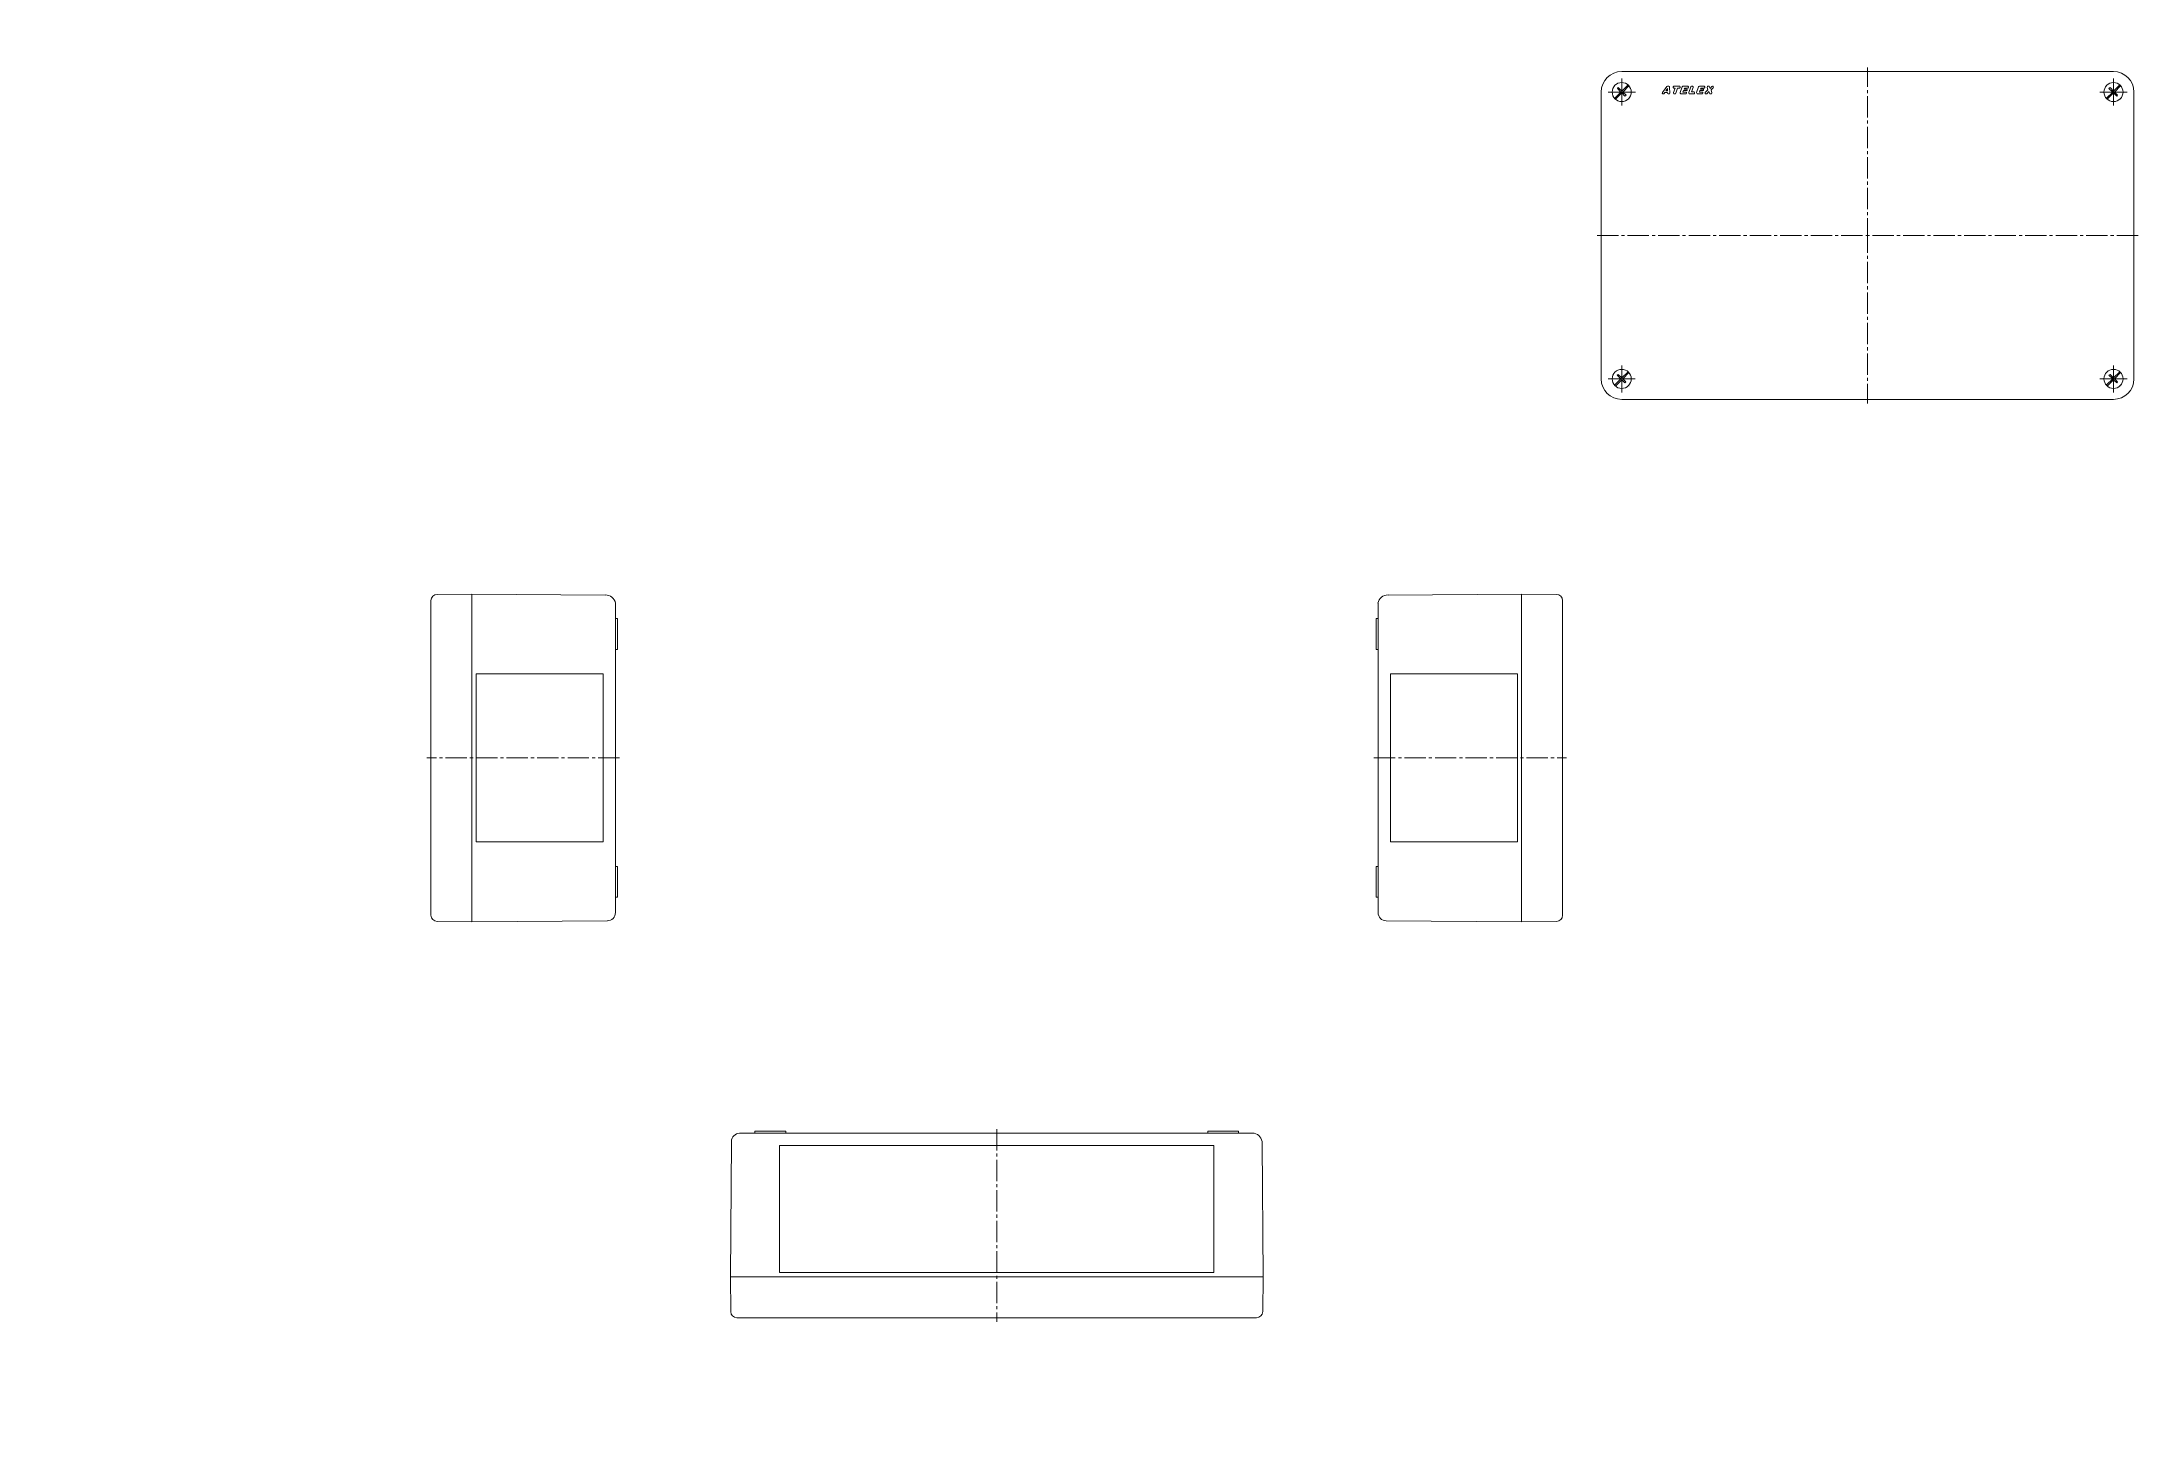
# Model space of a CAD drawing. Header units: millimetres. Extents: x -466 to 557, y -330 to 349.
import ezdxf

# ---------------------------------------------------------------- set-up
doc = ezdxf.new("R2010")
doc.units = ezdxf.units.MM
for name, pattern in [('K5LT_AUXILIARY', [0]), ('K5LT_AXLED', [14.897408, 10.397408, -1.5, 1.5, -1.5]), ('K5LT_THIN', [0])]:
    doc.linetypes.add(name, pattern=pattern)

# ---------------------------------------------------------------- blocks, each defined once
blk = doc.blocks.new('U1')
at = {"color": 7, "linetype": 'K5LT_THIN', "lineweight": 18}
for p, q in [((186.1, 75.5), (186.1, 57)), ((256.1, 80), (191, 79.5)), ((256.1, 80), (273.1, 79.8)), ((256.1, 80), (256.1, -80)), ((276.1, 76.8), (276.1, 0)), ((185.1, 68), (185.1, 53)), ((186.1, 68), (185.1, 68)), ((185.1, 53), (186.1, 53)), ((186.1, -53), (186.1, 57)), ((276.1, -76.8), (276.1, 0)), ((185.1, -68), (185.1, -53)), ((185.1, -53), (186.1, -53)), ((186.1, -53), (186.1, -68)), ((186.1, -68), (185.1, -68)), ((186.1, -75.5), (186.1, -68)), ((256.1, -80), (190, -79.5)), ((256.1, -80), (273.1, -79.8))]:
    blk.add_line(p, q, dxfattribs=at)
at = {"color": 232, "linetype": 'K5LT_AUXILIARY', "lineweight": 18, "true_color": 0xc52b79}
for p, q in [((192.1, 41), (192.1, -41)), ((192.1, 41), (254.1, 41)), ((254.1, 41), (254.1, -41)), ((254.1, -41), (192.1, -41))]:
    blk.add_line(p, q, dxfattribs=at)
at = {"color": 30, "linetype": 'K5LT_AXLED', "lineweight": 18, "true_color": 0xff8000}
blk.add_line((184.1, 0), (278.1, 0), dxfattribs=at)
at = {"color": 7, "linetype": 'K5LT_THIN', "lineweight": 18}
for centre, radius, start, end in [((190.9, 74.6), 4.96, 88.8098, 168.8284), ((273.1, 76.8), 3, 0, 89.2838), ((190.1, -75.5), 4, 180, 269.5593), ((273.1, -76.8), 3, 270.7162, 0)]:
    blk.add_arc(centre, radius, start, end, dxfattribs=at)
blk = doc.blocks.new('U4')
at = {"color": 30, "linetype": 'K5LT_AXLED', "lineweight": 18, "true_color": 0xff8000}
for q in [(305, 331.6), (298.4, 325), (305, 318.4), (311.7, 325)]:
    blk.add_line((305, 325), q, dxfattribs=at)
blk = doc.blocks.new('U3')
at = {"color": 7, "linetype": 'K5LT_THIN', "lineweight": 18}
for p, q in [((308.1, 328.5), (305, 325.5)), ((308.5, 328.1), (305.5, 325)), ((304.6, 325), (301.5, 321.9)), ((305, 324.6), (301.9, 321.5)), ((302.9, 326.8), (303.3, 327.2)), ((302.9, 326.8), (304.6, 325)), ((303.3, 327.2), (305, 325.5)), ((305, 324.6), (306.6, 323)), ((305.5, 325), (307.1, 323.5)), ((306.6, 323), (307.1, 323.5)), ((308.6, 321.5), (308.6, 321.5)), ((309, 321.9), (309, 321.9))]:
    blk.add_line(p, q, dxfattribs=at)
blk.add_circle((305, 325), 4.65, dxfattribs=at)
blk.add_blockref('U4', (0, 0))
blk = doc.blocks.new('U6')
at = {"color": 30, "linetype": 'K5LT_AXLED', "lineweight": 18, "true_color": 0xff8000}
for q in [(298.4, 185), (305, 191.6), (305, 178.4), (311.6, 185)]:
    blk.add_line((305, 185), q, dxfattribs=at)
blk = doc.blocks.new('U5')
at = {"color": 7, "linetype": 'K5LT_THIN', "lineweight": 18}
for p, q in [((304.6, 185), (301.5, 181.9)), ((305, 184.6), (301.9, 181.5)), ((302.8, 186.8), (303.3, 187.2)), ((302.8, 186.8), (304.6, 185)), ((303.3, 187.2), (305, 185.5)), ((308.1, 188.5), (305, 185.5)), ((305, 184.6), (306.6, 183)), ((308.5, 188.1), (305.5, 185)), ((305.5, 185), (307, 183.5)), ((306.6, 183), (307, 183.5)), ((308.6, 181.5), (308.6, 181.5)), ((309, 181.9), (309, 181.9))]:
    blk.add_line(p, q, dxfattribs=at)
blk.add_circle((305, 185), 4.65, dxfattribs=at)
blk.add_blockref('U6', (0, 0))
blk = doc.blocks.new('U8')
at = {"color": 30, "linetype": 'K5LT_AXLED', "lineweight": 18, "true_color": 0xff8000}
for q in [(538.4, 185), (545, 191.6), (545, 178.4), (551.6, 185)]:
    blk.add_line((545, 185), q, dxfattribs=at)
blk = doc.blocks.new('U7')
at = {"color": 7, "linetype": 'K5LT_THIN', "lineweight": 18}
for p, q in [((544.6, 185), (541.5, 181.9)), ((545, 184.6), (541.9, 181.5)), ((542.8, 186.8), (543.3, 187.2)), ((542.8, 186.8), (544.6, 185)), ((543.3, 187.2), (545, 185.5)), ((548.1, 188.5), (545, 185.5)), ((545, 184.6), (546.6, 183)), ((548.5, 188.1), (545.5, 185)), ((545.5, 185), (547, 183.5)), ((546.6, 183), (547, 183.5)), ((548.6, 181.5), (548.6, 181.5)), ((549, 181.9), (549, 181.9))]:
    blk.add_line(p, q, dxfattribs=at)
blk.add_circle((545, 185), 4.65, dxfattribs=at)
blk.add_blockref('U8', (0, 0))
blk = doc.blocks.new('U10')
at = {"color": 30, "linetype": 'K5LT_AXLED', "lineweight": 18, "true_color": 0xff8000}
for q in [(545, 331.6), (538.4, 325), (545, 318.4), (551.6, 325)]:
    blk.add_line((545, 325), q, dxfattribs=at)
blk = doc.blocks.new('U9')
at = {"color": 7, "linetype": 'K5LT_THIN', "lineweight": 18}
for p, q in [((548.1, 328.5), (545, 325.5)), ((548.5, 328.1), (545.5, 325)), ((544.6, 325), (541.5, 321.9)), ((545, 324.6), (541.9, 321.5)), ((542.8, 326.8), (543.3, 327.2)), ((542.8, 326.8), (544.6, 325)), ((543.3, 327.2), (545, 325.5)), ((545, 324.6), (546.6, 323)), ((545.5, 325), (547, 323.5)), ((546.6, 323), (547, 323.5)), ((548.6, 321.5), (548.6, 321.5)), ((549, 321.9), (549, 321.9))]:
    blk.add_line(p, q, dxfattribs=at)
blk.add_circle((545, 325), 4.65, dxfattribs=at)
blk.add_blockref('U10', (0, 0))
blk = doc.blocks.new('U11')
at = {"color": 7, "linetype": 'K5LT_THIN', "lineweight": 18}
for p, q in [((324.9, 324.8), (327, 327.7)), ((327.3, 327.8), (327, 327.7)), ((327, 327.7), (327, 327.7)), ((327.3, 327.8), (328, 327.8)), ((328.3, 327.7), (328, 327.8)), ((328.4, 327.4), (328.3, 327.7)), ((328.4, 327.4), (328.5, 324.5)), ((330.2, 327.7), (330.1, 327.6)), ((330.1, 327.5), (330.1, 327.6)), ((330.1, 327.5), (330.1, 327.2)), ((330.5, 327.8), (330.2, 327.7)), ((330.5, 327.8), (333.2, 327.8)), ((333.3, 327.8), (333.2, 327.8)), ((333.6, 327.6), (333.3, 327.8)), ((333.5, 324.7), (334.5, 327.6)), ((333.6, 327.3), (333.6, 327.6)), ((334.6, 327.7), (334.5, 327.6)), ((334.9, 327.8), (334.6, 327.7)), ((334.9, 327.8), (337.2, 327.8)), ((337.3, 327.8), (337.2, 327.8)), ((337.6, 327.6), (337.3, 327.8)), ((337.6, 327.3), (337.6, 327.6)), ((337.7, 324.7), (338.7, 327.6)), ((338.8, 327.7), (338.7, 327.6)), ((339.1, 327.8), (338.8, 327.7)), ((339.1, 327.8), (339.4, 327.8)), ((339.6, 327.8), (339.4, 327.8)), ((339.8, 327.6), (339.6, 327.8)), ((339.8, 327.3), (339.8, 327.6)), ((341.5, 324.7), (342.5, 327.6)), ((342.6, 327.7), (342.5, 327.6)), ((342.9, 327.8), (342.6, 327.7)), ((342.9, 327.8), (345.2, 327.8)), ((345.3, 327.8), (345.2, 327.8)), ((345.6, 327.6), (345.3, 327.8)), ((345.6, 327.3), (345.6, 327.6)), ((346.8, 327.7), (346.7, 327.4)), ((346.7, 327.4), (346.7, 327.3)), ((347.1, 327.8), (346.8, 327.7)), ((347.1, 327.8), (347.4, 327.8)), ((347.7, 327.8), (347.4, 327.8)), ((347.8, 327.5), (347.7, 327.8)), ((347.8, 327.5), (348.1, 326.7)), ((348.1, 326.7), (349, 327.7)), ((349.3, 327.8), (349, 327.7)), ((349, 327.7), (349, 327.7)), ((349.3, 327.8), (349.4, 327.8)), ((349.7, 327.7), (349.4, 327.8)), ((349.8, 327.4), (349.7, 327.7)), ((349.7, 327.1), (349.8, 327.4)), ((324.9, 324.8), (324.8, 324.5)), ((324.8, 324.5), (325, 324.2)), ((325, 324.2), (325.2, 324.1)), ((325.4, 324.1), (325.2, 324.1)), ((325.4, 324.1), (325.7, 324.2)), ((326, 324.8), (325.7, 324.3)), ((325.7, 324.2), (325.7, 324.3)), ((327.3, 324.8), (326, 324.8)), ((327.4, 326.8), (326.6, 325.6)), ((326.6, 325.6), (327.3, 325.6)), ((327.2, 324.6), (327.3, 324.8)), ((327.2, 324.6), (327.3, 324.3)), ((327.3, 325.6), (327.4, 326.8)), ((327.3, 324.3), (327.6, 324.1)), ((327.6, 324.1), (327.6, 324.1)), ((328.1, 324.1), (327.6, 324.1)), ((328.1, 324.1), (328.3, 324.2)), ((328.3, 324.2), (328.5, 324.5)), ((328.5, 324.5), (328.5, 324.5)), ((330.1, 327.2), (330.3, 327)), ((330.3, 327), (330.5, 326.9)), ((330.3, 324.7), (331.1, 326.9)), ((330.3, 324.7), (330.3, 324.4)), ((330.3, 324.4), (330.5, 324.2)), ((331.1, 326.9), (330.5, 326.9)), ((330.5, 324.2), (330.7, 324.1)), ((331, 324.1), (330.7, 324.1)), ((331, 324.1), (331.3, 324.2)), ((331.3, 324.2), (331.4, 324.4)), ((332.3, 326.9), (331.4, 324.4)), ((333.2, 326.9), (332.3, 326.9)), ((333.2, 326.9), (333.4, 327.1)), ((333.4, 327.1), (333.5, 327.2)), ((333.6, 327.3), (333.5, 327.2)), ((333.5, 324.7), (333.6, 324.4)), ((333.6, 324.4), (333.8, 324.2)), ((333.8, 324.2), (333.9, 324.1)), ((336.2, 324.1), (333.9, 324.1)), ((335.1, 325.7), (334.9, 325)), ((334.9, 325), (336.3, 325)), ((336.6, 325.7), (335.1, 325.7)), ((335.6, 326.9), (335.4, 326.4)), ((335.4, 326.4), (336.6, 326.4)), ((337.2, 326.9), (335.6, 326.9)), ((336.2, 324.1), (336.5, 324.2)), ((336.4, 325), (336.3, 325)), ((336.6, 324.8), (336.4, 325)), ((336.5, 324.2), (336.6, 324.4)), ((336.7, 326.4), (336.6, 326.4)), ((336.6, 325.7), (336.9, 325.8)), ((336.7, 324.5), (336.6, 324.8)), ((336.7, 324.5), (336.6, 324.4)), ((336.9, 326.2), (336.7, 326.4)), ((337, 325.9), (336.9, 326.2)), ((336.9, 325.8), (337, 325.9)), ((337.2, 326.9), (337.4, 327.1)), ((337.4, 327.1), (337.5, 327.2)), ((337.6, 327.3), (337.5, 327.2)), ((337.7, 324.7), (337.7, 324.4)), ((337.7, 324.4), (337.9, 324.2)), ((337.9, 324.2), (338.1, 324.1)), ((340.2, 324.1), (338.1, 324.1)), ((339.8, 327.3), (339.1, 325.1)), ((339.1, 325.1), (340.2, 325.1)), ((340.4, 325.1), (340.2, 325.1)), ((340.2, 324.1), (340.5, 324.2)), ((340.6, 324.8), (340.4, 325.1)), ((340.5, 324.2), (340.6, 324.4)), ((340.6, 324.5), (340.6, 324.8)), ((340.6, 324.5), (340.6, 324.4)), ((341.5, 324.7), (341.6, 324.4)), ((341.6, 324.4), (341.8, 324.2)), ((341.8, 324.2), (341.9, 324.1)), ((344.2, 324.1), (341.9, 324.1)), ((343.1, 325.7), (342.9, 325)), ((342.9, 325), (344.3, 325)), ((344.6, 325.7), (343.1, 325.7)), ((343.6, 326.9), (343.4, 326.4)), ((343.4, 326.4), (344.6, 326.4)), ((345.2, 326.9), (343.6, 326.9)), ((344.2, 324.1), (344.5, 324.2)), ((344.4, 325), (344.3, 325)), ((344.6, 324.8), (344.4, 325)), ((344.5, 324.2), (344.6, 324.4)), ((344.7, 326.4), (344.6, 326.4)), ((344.6, 325.7), (344.9, 325.8)), ((344.6, 324.5), (344.6, 324.8)), ((344.6, 324.5), (344.6, 324.4)), ((344.9, 326.2), (344.7, 326.4)), ((344.9, 325.9), (344.9, 326.2)), ((344.9, 325.8), (344.9, 325.9)), ((345.2, 326.9), (345.4, 327.1)), ((345.4, 327.1), (345.5, 327.2)), ((345.6, 327.3), (345.5, 327.2)), ((345.8, 324.8), (345.7, 324.5)), ((345.7, 324.5), (345.8, 324.2)), ((345.8, 324.8), (347.1, 326.1)), ((345.8, 324.2), (346.1, 324.1)), ((346.2, 324.1), (346.1, 324.1)), ((346.2, 324.1), (346.5, 324.2)), ((347.6, 325.3), (346.5, 324.2)), ((346.5, 324.2), (346.5, 324.2)), ((347.1, 326.1), (346.7, 327.3)), ((347.8, 324.4), (347.6, 325.3)), ((347.8, 324.4), (348, 324.2)), ((348, 324.2), (348.2, 324.1)), ((348.6, 324.1), (348.2, 324.1)), ((349.7, 327.1), (348.6, 326.1)), ((348.6, 326.1), (349, 324.6)), ((348.6, 324.1), (348.9, 324.2)), ((348.9, 324.2), (349, 324.5)), ((349, 324.5), (349, 324.6))]:
    blk.add_line(p, q, dxfattribs=at)
blk = doc.blocks.new('U2')
at = {"color": 7, "linetype": 'K5LT_THIN', "lineweight": 18}
for p, q in [((305, 335), (475, 335)), ((545, 335), (475, 335)), ((295, 255), (295, 325)), ((555, 255), (555, 325)), ((295, 255), (295, 185)), ((555, 255), (555, 185)), ((305, 175), (475, 175)), ((545, 175), (475, 175))]:
    blk.add_line(p, q, dxfattribs=at)
at = {"color": 30, "linetype": 'K5LT_AXLED', "lineweight": 18, "true_color": 0xff8000}
for p, q in [((425, 253), (425, 337)), ((425, 257), (425, 173)), ((293, 255), (427, 255)), ((557, 255), (423, 255))]:
    blk.add_line(p, q, dxfattribs=at)
at = {"color": 7, "linetype": 'K5LT_THIN', "lineweight": 18}
for centre, start, end in [((305, 325), 90, 180), ((545, 325), 0, 90), ((305, 185), 180, 270), ((545, 185), 270, 0)]:
    blk.add_arc(centre, 10, start, end, dxfattribs=at)
for name in ['U3', 'U11', 'U9', 'U5', 'U7']:
    blk.add_blockref(name, (0, 0))
blk = doc.blocks.new('U28')
at = {"color": 7, "linetype": 'K5LT_THIN', "lineweight": 18}
for p, q in [((-276.1, 76.8), (-276.1, 0)), ((-256.1, 80), (-273.1, 79.8)), ((-256.1, 80), (-191, 79.5)), ((-256.1, 80), (-256.1, -80)), ((-186.1, 75.5), (-186.1, 57)), ((-186.1, 68), (-185.1, 68)), ((-185.1, 68), (-185.1, 53)), ((-186.1, -53), (-186.1, 57)), ((-185.1, 53), (-186.1, 53)), ((-276.1, -76.8), (-276.1, 0)), ((-186.1, -53), (-186.1, -68)), ((-185.1, -53), (-186.1, -53)), ((-185.1, -68), (-185.1, -53)), ((-186.1, -75.5), (-186.1, -68)), ((-186.1, -68), (-185.1, -68)), ((-256.1, -80), (-273.1, -79.8)), ((-256.1, -80), (-190, -79.5))]:
    blk.add_line(p, q, dxfattribs=at)
at = {"color": 232, "linetype": 'K5LT_AUXILIARY', "lineweight": 18, "true_color": 0xc52b79}
for p, q in [((-254.1, 41), (-254.1, -41)), ((-192.1, 41), (-254.1, 41)), ((-192.1, 41), (-192.1, -41)), ((-254.1, -41), (-192.1, -41))]:
    blk.add_line(p, q, dxfattribs=at)
at = {"color": 30, "linetype": 'K5LT_AXLED', "lineweight": 18, "true_color": 0xff8000}
blk.add_line((-184.1, 0), (-278.1, 0), dxfattribs=at)
at = {"color": 7, "linetype": 'K5LT_THIN', "lineweight": 18}
for centre, radius, start, end in [((-273.1, 76.8), 3, 90.7162, 180), ((-190.9, 74.6), 4.96, 11.1716, 91.1902), ((-273.1, -76.8), 3, 180, 269.2838), ((-190.1, -75.5), 4, 270.4407, 0)]:
    blk.add_arc(centre, radius, start, end, dxfattribs=at)
blk = doc.blocks.new('U29')
at = {"color": 7, "linetype": 'K5LT_THIN', "lineweight": 18}
for p, q in [((-125.5, -183.2), (-118, -183.2)), ((-118, -182.2), (-103, -182.2)), ((-118, -183.2), (-118, -182.2)), ((-103, -183.2), (-118, -183.2)), ((-103, -182.2), (-103, -183.2)), ((-103, -183.2), (107, -183.2)), ((118, -182.2), (103, -182.2)), ((103, -182.2), (103, -183.2)), ((125.5, -183.2), (107, -183.2)), ((118, -183.2), (118, -182.2)), ((-130, -253.2), (-129.5, -187.1)), ((130, -253.2), (129.5, -188.1)), ((-130, -253.2), (-129.8, -270.2)), ((130, -253.2), (-130, -253.2)), ((130, -253.2), (129.8, -270.2)), ((-126.8, -273.2), (50, -273.2)), ((126.8, -273.2), (50, -273.2))]:
    blk.add_line(p, q, dxfattribs=at)
at = {"color": 30, "linetype": 'K5LT_AXLED', "lineweight": 18, "true_color": 0xff8000}
blk.add_line((0, -181.2), (0, -275.2), dxfattribs=at)
at = {"color": 232, "linetype": 'K5LT_AUXILIARY', "lineweight": 18, "true_color": 0xc52b79}
for p, q in [((106, -189.2), (-106, -189.2)), ((-106, -251.2), (-106, -189.2)), ((106, -251.2), (106, -189.2)), ((106, -251.2), (-106, -251.2))]:
    blk.add_line(p, q, dxfattribs=at)
at = {"color": 7, "linetype": 'K5LT_THIN', "lineweight": 18}
for centre, radius, start, end in [((-125.5, -187.2), 4, 90, 179.5593), ((124.6, -188), 4.96, 358.8098, 78.8284), ((-126.8, -270.2), 3, 180.7162, 270), ((126.8, -270.2), 3, 270, 359.2838)]:
    blk.add_arc(centre, radius, start, end, dxfattribs=at)

msp = doc.modelspace()

# ---------------------------------------------------------------- block references
for name in ['U2', 'U28', 'U1', 'U29']:
    msp.add_blockref(name, (0, 0))

doc.saveas('drawing.dxf')
